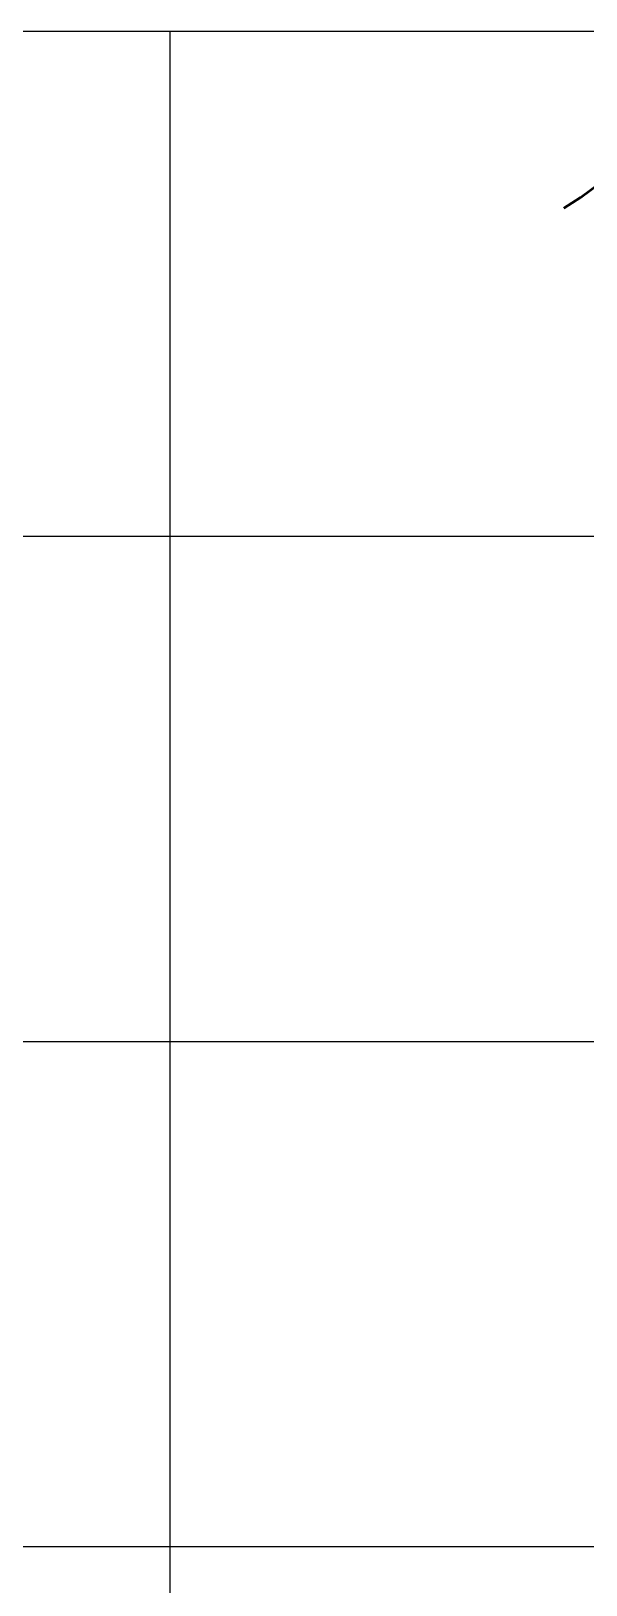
# Model space of a CAD drawing. Extents: x 4532298 to 10139194, y -639876 to -207028.
# Drawn here: x 4554111 to 4554825, y -267448 to -265448 of the extents above; entities that cross this region are included whole.
import ezdxf
from ezdxf.enums import TextEntityAlignment as Align

# ---------------------------------------------------------------- set-up
doc = ezdxf.new("R2010")
doc.units = 0
doc.header["$LTSCALE"] = 1000
doc.header["$MEASUREMENT"] = 0
doc.linetypes.add('2', pattern=[18.5, 12, -3, 0.5, -3])
doc.layers.get('0').update_dxf_attribs({"linetype": 'CONTINUOUS'})
doc.styles.add('sceie', font='sceie.shx', dxfattribs={"width": 0.7, "bigfont": 'sceic.shx'})

# ---------------------------------------------------------------- blocks, each defined once
blk = doc.blocks.new('qm')
at = {"lineweight": 50}
for p, q in [((-943547.1, -984570.6), (-943518.6, -984549.7)), ((-943568.4, -984584.4), (-943547.1, -984570.6))]:
    blk.add_line(p, q, dxfattribs=at)
at = {"style": 'sceie', "width": 0.8}
for p in [(-941169.6, -984626.3), (-941208.7, -985276.9), (-941182.6, -985940.5), (-941143.6, -986591.1), (-941130.5, -987189.7)]:
    blk.add_attdef('2020.04.26', text='', height=350, dxfattribs=at).set_placement(p, align=Align.MIDDLE)

msp = doc.modelspace()

# ---------------------------------------------------------------- linework, layer by layer
for p, q in [((4552710.2, -265448.2), (4563710.2, -265448.2)), ((4554290.2, -268698.2), (4554290.2, -265448.2)), ((4554290.2, -268698.2), (4554290.2, -265448.2)), ((4554290.2, -268698.2), (4554290.2, -265448.2)), ((4552710.2, -266098.2), (4558210.2, -266098.2)), ((4552710.2, -266748.2), (4558210.2, -266748.2)), ((4552710.2, -267398.2), (4558210.2, -267398.2))]:
    msp.add_line(p, q)

# ---------------------------------------------------------------- block references
at = {"color": 4, "linetype": '2'}
msp.add_blockref('qm', (5498365, 718908.4), dxfattribs=at)

doc.saveas('drawing.dxf')
